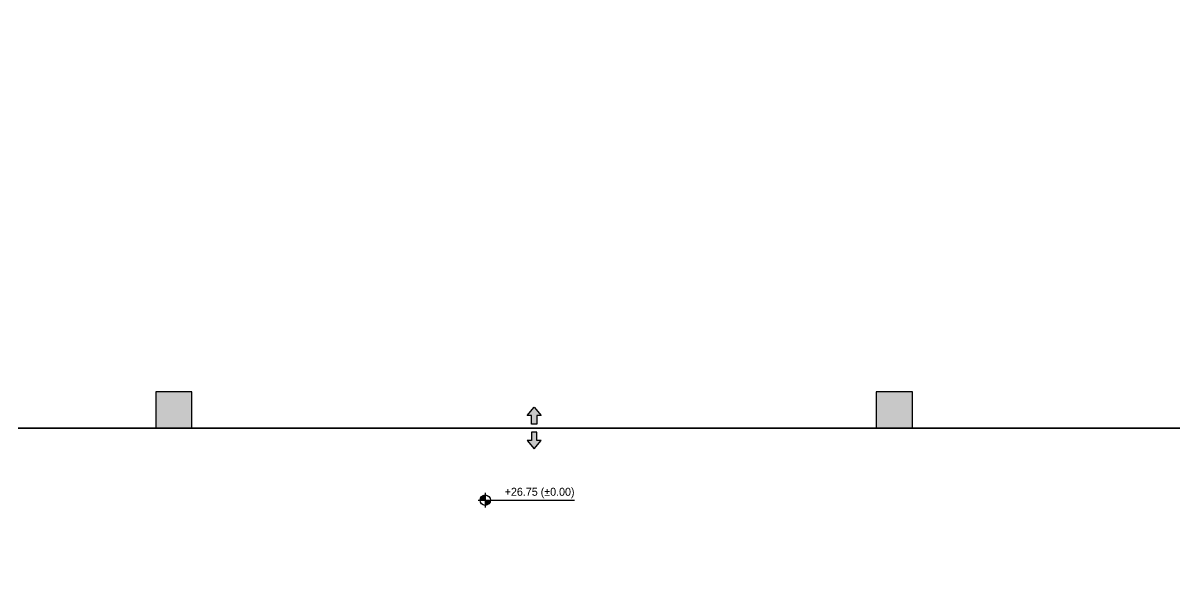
# Model space of a CAD drawing. Header units: centimetres. Extents: x -277999 to 283551, y -705288 to -693449.
# Drawn here: x 263209 to 266088, y -698512 to -697144 of the extents above; entities that cross this region are included whole.
import ezdxf

# ---------------------------------------------------------------- set-up
doc = ezdxf.new("R2010")
doc.units = ezdxf.units.CM
doc.layers.add('MKDU0', color=8, linetype='Continuous')

msp = doc.modelspace()

# ---------------------------------------------------------------- hatches: boundary and pattern name
at = {"layer": 'MKDU0'}
h = msp.add_hatch(dxfattribs=at)
h.set_pattern_fill('ANSI33')
h.paths.add_polyline_path([(272541.6, -700055.4), (272631.6, -700055.4), (272631.6, -699965.4), (272541.6, -699965.4), (272541.6, -700055.4)])
h.paths.add_polyline_path([(272541.6, -694355.4), (272631.6, -694355.4), (272631.6, -694265.4), (272541.6, -694265.4), (272541.6, -694355.4)])
h.paths.add_polyline_path([(270741.6, -700055.4), (270831.6, -700055.4), (270831.6, -699965.4), (270741.6, -699965.4), (270741.6, -700055.4)])
h.paths.add_polyline_path([(267141.6, -700055.4), (267231.6, -700055.4), (267231.6, -699965.4), (267141.6, -699965.4), (267141.6, -700055.4)])
h.paths.add_polyline_path([(270741.6, -694355.4), (270831.6, -694355.4), (270831.6, -694265.4), (270741.6, -694265.4), (270741.6, -694355.4)])
h.paths.add_polyline_path([(267141.6, -694355.4), (267231.6, -694355.4), (267231.6, -694265.4), (267141.6, -694265.4), (267141.6, -694355.4)])
h.paths.add_polyline_path([(272541.6, -698155.4), (272631.6, -698155.4), (272631.6, -698065.4), (272541.6, -698065.4), (272541.6, -698155.4)])
h.paths.add_polyline_path([(272541.6, -696255.4), (272631.6, -696255.4), (272631.6, -696165.4), (272541.6, -696165.4), (272541.6, -696255.4)])
h.paths.add_polyline_path([(270741.6, -698155.4), (270831.6, -698155.4), (270831.6, -698065.4), (270741.6, -698065.4), (270741.6, -698155.4)])
h.paths.add_polyline_path([(267141.6, -698155.4), (267231.6, -698155.4), (267231.6, -698065.4), (267141.6, -698065.4), (267141.6, -698155.4)])
h.paths.add_polyline_path([(270741.6, -696255.4), (270831.6, -696255.4), (270831.6, -696165.4), (270741.6, -696165.4), (270741.6, -696255.4)])
h.paths.add_polyline_path([(267141.6, -696255.4), (267231.6, -696255.4), (267231.6, -696165.4), (267141.6, -696165.4), (267141.6, -696255.4)])
h.paths.add_polyline_path([(277941.6, -698155.4), (278031.6, -698155.4), (278031.6, -698065.4), (277941.6, -698065.4), (277941.6, -698155.4)])
h.paths.add_polyline_path([(277941.6, -696255.4), (278031.6, -696255.4), (278031.6, -696165.4), (277941.6, -696165.4), (277941.6, -696255.4)])
h.paths.add_polyline_path([(276141.6, -698155.4), (276231.6, -698155.4), (276231.6, -698065.4), (276141.6, -698065.4), (276141.6, -698155.4)])
h.paths.add_polyline_path([(276141.6, -696255.4), (276231.6, -696255.4), (276231.6, -696165.4), (276141.6, -696165.4), (276141.6, -696255.4)])
h.paths.add_polyline_path([(274341.6, -698155.4), (274431.6, -698155.4), (274431.6, -698065.4), (274341.6, -698065.4), (274341.6, -698155.4)])
h.paths.add_polyline_path([(274341.6, -696255.4), (274431.6, -696255.4), (274431.6, -696165.4), (274341.6, -696165.4), (274341.6, -696255.4)])
h.paths.add_polyline_path([(270641.6, -698155.4), (270731.6, -698155.4), (270731.6, -698065.4), (270641.6, -698065.4), (270641.6, -698155.4)])
h.paths.add_polyline_path([(270641.6, -696255.4), (270731.6, -696255.4), (270731.6, -696165.4), (270641.6, -696165.4), (270641.6, -696255.4)])
h.paths.add_polyline_path([(268941.6, -698155.4), (269031.6, -698155.4), (269031.6, -698065.4), (268941.6, -698065.4), (268941.6, -698155.4)])
h.paths.add_polyline_path([(268941.6, -696255.4), (269031.6, -696255.4), (269031.6, -696165.4), (268941.6, -696165.4), (268941.6, -696255.4)])
h.paths.add_polyline_path([(265341.6, -698155.4), (265431.6, -698155.4), (265431.6, -698065.4), (265341.6, -698065.4), (265341.6, -698155.4)])
h.paths.add_polyline_path([(265341.6, -696255.4), (265431.6, -696255.4), (265431.6, -696165.4), (265341.6, -696165.4), (265341.6, -696255.4)])
h.paths.add_polyline_path([(263541.6, -698155.4), (263631.6, -698155.4), (263631.6, -698065.4), (263541.6, -698065.4), (263541.6, -698155.4)])
h.paths.add_polyline_path([(263541.6, -696255.4), (263631.6, -696255.4), (263631.6, -696165.4), (263541.6, -696165.4), (263541.6, -696255.4)])
h.paths.add_polyline_path([(261741.6, -698155.4), (261831.6, -698155.4), (261831.6, -698065.4), (261741.6, -698065.4), (261741.6, -698155.4)])
h.paths.add_polyline_path([(261741.6, -696255.4), (261831.6, -696255.4), (261831.6, -696165.4), (261741.6, -696165.4), (261741.6, -696255.4)])
h.paths.add_polyline_path([(279741.6, -696255.4), (279831.6, -696255.4), (279831.6, -696165.4), (279741.6, -696165.4), (279741.6, -696255.4)])
h.paths.add_polyline_path([(279741.6, -698155.4), (279831.6, -698155.4), (279831.6, -698065.4), (279741.6, -698065.4), (279741.6, -698155.4)])
h.paths.add_polyline_path([(279741.6, -700055.4), (279831.6, -700055.4), (279831.6, -699965.4), (279741.6, -699965.4), (279741.6, -700055.4)])
h.paths.add_polyline_path([(277941.6, -700055.4), (278031.6, -700055.4), (278031.6, -699965.4), (277941.6, -699965.4), (277941.6, -700055.4)])
h.paths.add_polyline_path([(276141.6, -700055.4), (276231.6, -700055.4), (276231.6, -699965.4), (276141.6, -699965.4), (276141.6, -700055.4)])
h.paths.add_polyline_path([(274341.6, -700055.4), (274431.6, -700055.4), (274431.6, -699965.4), (274341.6, -699965.4), (274341.6, -700055.4)])
h.paths.add_polyline_path([(270641.6, -700055.4), (270731.6, -700055.4), (270731.6, -699965.4), (270641.6, -699965.4), (270641.6, -700055.4)])
h.paths.add_polyline_path([(268941.6, -700055.4), (269031.6, -700055.4), (269031.6, -699965.4), (268941.6, -699965.4), (268941.6, -700055.4)])
h.paths.add_polyline_path([(265341.6, -700055.4), (265431.6, -700055.4), (265431.6, -699965.4), (265341.6, -699965.4), (265341.6, -700055.4)])
h.paths.add_polyline_path([(263541.6, -700055.4), (263631.6, -700055.4), (263631.6, -699965.4), (263541.6, -699965.4), (263541.6, -700055.4)])
h.paths.add_polyline_path([(261741.6, -700055.4), (261831.6, -700055.4), (261831.6, -699965.4), (261741.6, -699965.4), (261741.6, -700055.4)])
h.paths.add_polyline_path([(279741.6, -694355.4), (279831.6, -694355.4), (279831.6, -694265.4), (279741.6, -694265.4), (279741.6, -694355.4)])
h.paths.add_polyline_path([(277941.6, -694355.4), (278031.6, -694355.4), (278031.6, -694265.4), (277941.6, -694265.4), (277941.6, -694355.4)])
h.paths.add_polyline_path([(276141.6, -694355.4), (276231.6, -694355.4), (276231.6, -694265.4), (276141.6, -694265.4), (276141.6, -694355.4)])
h.paths.add_polyline_path([(274341.6, -694355.4), (274431.6, -694355.4), (274431.6, -694265.4), (274341.6, -694265.4), (274341.6, -694355.4)])
h.paths.add_polyline_path([(270641.6, -694355.4), (270731.6, -694355.4), (270731.6, -694265.4), (270641.6, -694265.4), (270641.6, -694355.4)])
h.paths.add_polyline_path([(268941.6, -694355.4), (269031.6, -694355.4), (269031.6, -694265.4), (268941.6, -694265.4), (268941.6, -694355.4)])
h.paths.add_polyline_path([(265341.6, -694355.4), (265431.6, -694355.4), (265431.6, -694265.4), (265341.6, -694265.4), (265341.6, -694355.4)])
h.paths.add_polyline_path([(263541.6, -694355.4), (263631.6, -694355.4), (263631.6, -694265.4), (263541.6, -694265.4), (263541.6, -694355.4)])
h.paths.add_polyline_path([(261741.6, -694355.4), (261831.6, -694355.4), (261831.6, -694265.4), (261741.6, -694265.4), (261741.6, -694355.4)])
h = msp.add_hatch(color=8, dxfattribs=at)
h.dxf.hatch_style = 1
h.paths.add_polyline_path([(264486.6, -698103.1), (264504.3, -698124.2), (264493.3, -698124.2), (264493.3, -698145.4), (264479.9, -698145.4), (264479.9, -698124.2), (264468.9, -698124.2), (264486.6, -698103.1)])
h = msp.add_hatch(color=8, dxfattribs=at)
h.dxf.hatch_style = 1
h.paths.add_polyline_path([(264486.6, -698207.7), (264504.3, -698186.5), (264493.3, -698186.5), (264493.3, -698165.4), (264479.9, -698165.4), (264479.9, -698186.5), (264468.9, -698186.5), (264486.6, -698207.7)])
h = msp.add_hatch(color=8, dxfattribs=at)
h.dxf.hatch_style = 1
h.paths.add_polyline_path([(264364.5, -698322.6), (264361.9, -698322.9), (264359.5, -698323.6), (264357.3, -698324.8), (264355.3, -698326.4), (264353.7, -698328.4), (264352.5, -698330.6), (264351.7, -698333.1), (264351.5, -698335.6), (264364.5, -698335.6), (264364.5, -698322.6)])
h.paths.add_polyline_path([(264377.5, -698335.6), (264364.5, -698335.6), (264364.5, -698348.6), (264367, -698348.4), (264369.4, -698347.6), (264371.7, -698346.4), (264373.7, -698344.8), (264375.3, -698342.8), (264376.5, -698340.6), (264377.2, -698338.2), (264377.5, -698335.6)])

# ---------------------------------------------------------------- linework, layer by layer
at = {"layer": 'MKDU0', "color": 8}
for p, q in [((262066.6, -698155.4), (263541.6, -698155.4)), ((263631.6, -698155.4), (265341.6, -698155.4)), ((265431.6, -698155.4), (267141.6, -698155.4)), ((264346.5, -698335.6), (264587.5, -698335.6)), ((264364.5, -698317.6), (264364.5, -698353.6))]:
    msp.add_line(p, q, dxfattribs=at)
for points in [[(271694.1, -694255.4), (279841.6, -694255.4), (279841.6, -698155.4), (261719.1, -698155.4), (261719.1, -694255.4), (268941.6, -694255.4), (268941.6, -694520.4), (271694.1, -694520.4)], [(263541.6, -698155.4), (263631.6, -698155.4), (263631.6, -698065.4), (263541.6, -698065.4)], [(265341.6, -698155.4), (265431.6, -698155.4), (265431.6, -698065.4), (265341.6, -698065.4)], [(264486.6, -698103.1), (264504.3, -698124.2), (264493.3, -698124.2), (264493.3, -698145.4), (264479.9, -698145.4), (264479.9, -698124.2), (264468.9, -698124.2)], [(261719.1, -700065.4), (261719.1, -698155.4), (279841.6, -698155.4), (279841.6, -698592.9), (272886.6, -698592.9), (272886.4, -700065.4), (272624.1, -700065.4), (272624.1, -698592.9), (267186.6, -698592.9), (267186.6, -700065.4), (265386.6, -700065.4), (265386.6, -698592.9), (262086.6, -698592.9), (262086.6, -700065.4)], [(264486.6, -698207.7), (264504.3, -698186.5), (264493.3, -698186.5), (264493.3, -698165.4), (264479.9, -698165.4), (264479.9, -698186.5), (264468.9, -698186.5)]]:
    msp.add_lwpolyline(points, close=True, dxfattribs=at)
msp.add_circle((264364.5, -698335.6), 13, dxfattribs=at)

# ---------------------------------------------------------------- texts
at = {"layer": 'MKDU0', "color": 8, "insert": (264587.5, -698330.6), "char_height": 20, "attachment_point": 9}
msp.add_mtext('+26.75 (±0.00)', dxfattribs=at)

doc.saveas('drawing.dxf')
